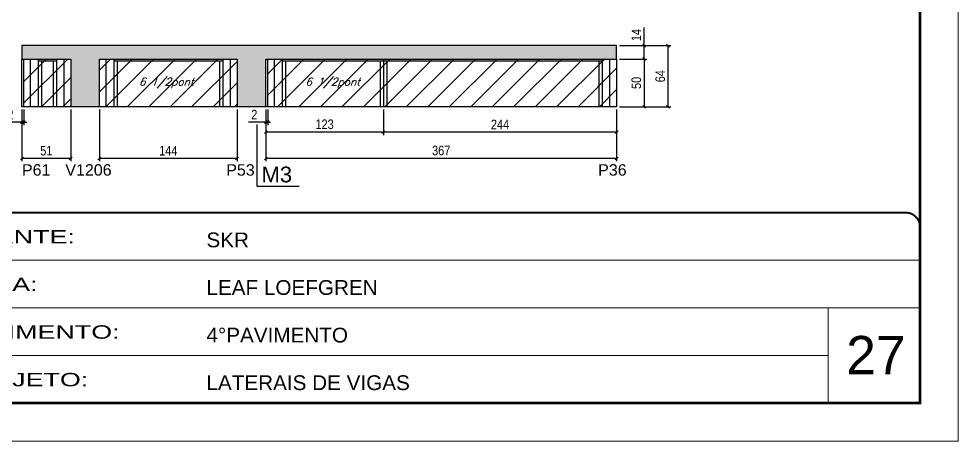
# Model space of a CAD drawing. Extents: x 3309 to 9563, y -2522 to 14608.
# Drawn here: x 6995 to 7978, y 6666 to 7108 of the extents above; entities that cross this region are included whole.
import ezdxf

# ---------------------------------------------------------------- set-up
doc = ezdxf.new("R2010")
doc.units = 0
doc.linetypes.add('CONTINUO', pattern=[0])
doc.linetypes.add('DASHED', pattern=[0.75, 0.5, -0.25])
for name, color, linetype in [('5', 5, 'Continuous'), ('COTA', 241, 'Continuous'), ('NOMENCLATURA', 7, 'Continuous'), ('Painéis', 200, 'Continuous'), ('SARR_2.2x7', 40, 'Continuous'), ('SARR_3.5x7', 81, 'Continuous'), ('texto', 7, 'Continuous')]:
    doc.layers.add(name, color=color, linetype=linetype)
for name, color, linetype, lineweight in [('CARIMBO', 255, 'Continuous', 9), ('Folhas', 255, 'Continuous', 9), ('Hachura', 251, 'Continuous', 9), ('SARRAFO DE PRESSAO', 251, 'DASHED', 9)]:
    doc.layers.add(name, color=color, linetype=linetype, lineweight=lineweight)
doc.styles.add('ARIAL', font='arial.ttf')
doc.styles.add('COTA TECNICA', font='techl___.ttf', dxfattribs={"height": 10})
doc.styles.add('Romans', font='romans.shx')
doc.styles.get("Standard").update_dxf_attribs({"font": 'arial.ttf'})
doc.styles.add('Tecnologia', font='')
doc.styles.get('Tecnologia').set_extended_font_data('Forgotten Futurist')
doc.dimstyles.new('PAINEL', dxfattribs={"dimtxt": 10, "dimasz": 3, "dimexe": 3, "dimexo": 3, "dimgap": 3, "dimtad": 1, "dimdec": 1, "dimzin": 12, "dimdsep": 46, "dimtxsty": 'COTA TECNICA', "dimblk1": 'OBLIQUE', "dimblk2": 'OBLIQUE', "dimsah": 1, "dimcen": 0.9, "dimclrd": 4, "dimclre": 4, "dimclrt": 240, "dimadec": 1, "dimazin": 3, "dimtfac": 1, "dimtdec": 1, "dimtmove": 0, "dimatfit": 3, "dimfxl": 1, "dimtolj": 1, "dimtzin": 12, "dimarcsym": 0})

# ---------------------------------------------------------------- blocks, each defined once
blk = doc.blocks.new('9999999999')
at = {"color": 30, "linetype": 'CONTINUO'}
for p, q in [((98564.56, 34379.64), (99583.98, 34379.64)), ((98564.56, 34329.83), (99487.98, 34329.83)), ((99583.98, 34329.83), (99487.98, 34329.83)), ((99487.98, 34329.83), (99487.98, 34230.21)), ((98564.56, 34280.02), (99487.98, 34280.02))]:
    blk.add_line(p, q, dxfattribs=at)
at = {"color": 30, "linetype": 'CONTINUO', "const_width": 2}
blk.add_lwpolyline([(99583.98, 34230.21), (99583.98, 34414.45, 0.414214), (99568.98, 34429.45), (98228.98, 34429.45, 0.414214), (98213.98, 34414.45), (98213.98, 34245.21, 0.414214), (98228.98, 34230.21), (99583.98, 34230.21)], format="xyb", dxfattribs=at)
at = {"layer": 'Folhas'}
blk.add_lwpolyline([(98138.98, 34190.21), (99623.98, 34190.21), (99623.98, 35240.21), (98138.98, 35240.21)], close=True, dxfattribs=at)
at = {"layer": 'Folhas', "color": 30, "const_width": 3}
blk.add_lwpolyline([(98213.98, 34230.21), (99583.98, 34230.21), (99583.98, 35200.21), (98213.98, 35200.21)], close=True, dxfattribs=at)
at = {"color": 7, "linetype": 'Continuous', "ltscale": 5, "style": 'ARIAL'}
for s, height, p in [('SKR', 15.483, (98837.68, 34393.13)), ('LEAF LOEFGREN', 15.4829, (98837.68, 34343.32)), ('4°PAVIMENTO', 15.4829, (98837.68, 34293.51)), ('LATERAIS DE VIGAS', 15.4829, (98837.68, 34243.7))]:
    blk.add_text(s, height=height, dxfattribs=at).set_placement(p)
at = {"layer": 'Folhas', "color": 7, "style": 'Tecnologia', "width": 1.5}
for s, p in [('CLIENTE:', (98573.65, 34397.17)), ('OBRA:', (98573.65, 34347.31)), ('PAVIMENTO:', (98573.65, 34297.5)), ('PROJETO:', (98573.65, 34247.69))]:
    blk.add_text(s, height=14, dxfattribs=at).set_placement(p)
blk = doc.blocks.new('_Oblique')
at = {"color": 0, "linetype": 'ByBlock', "lineweight": -2}
blk.add_line((-0.5, -0.5), (0.5, 0.5), dxfattribs=at)
blk = doc.blocks.new('*D620')
at = {"layer": 'COTA', "color": 4, "lineweight": -2, "transparency": 16777216}
for p, q in [((7253.62, 7013.35), (7253.62, 6959.29)), ((7620.62, 7013.35), (7620.62, 6959.29)), ((7620.62, 6962.29), (7253.62, 6962.29))]:
    blk.add_line(p, q, dxfattribs=at)
at = {"layer": 'Defpoints', "color": 0, "transparency": 16777216}
for p in [(7253.62, 7016.35), (7620.62, 7016.35), (7253.62, 6962.29)]:
    blk.add_point(p, dxfattribs=at)
at = {"layer": 'COTA', "color": 4, "lineweight": -2, "transparency": 16777216, "xscale": 3, "yscale": 3, "zscale": 3, "rotation": 180}
blk.add_blockref('_Oblique', (7253.62, 6962.29), dxfattribs=at)
at = {"layer": 'COTA', "color": 4, "lineweight": -2, "transparency": 16777216, "xscale": 3, "yscale": 3, "zscale": 3}
blk.add_blockref('_Oblique', (7620.62, 6962.29), dxfattribs=at)
at = {"layer": 'COTA', "color": 240, "transparency": 16777216, "insert": (7437.12, 6970.51), "char_height": 10, "attachment_point": 5, "style": 'COTA TECNICA'}
blk.add_mtext('\\A1;367', dxfattribs=at)
blk = doc.blocks.new('*D621')
at = {"layer": 'COTA', "color": 4, "lineweight": -2, "transparency": 16777216}
for p, q in [((7253.62, 7013.35), (7253.62, 6997.22)), ((7255.62, 7013.35), (7255.62, 6997.22)), ((7253.62, 7000.22), (7235.51, 7000.22)), ((7255.62, 7000.22), (7253.62, 7000.22)), ((7255.62, 7000.22), (7258.62, 7000.22))]:
    blk.add_line(p, q, dxfattribs=at)
at = {"layer": 'Defpoints', "color": 0, "transparency": 16777216}
for p in [(7253.62, 7016.35), (7255.62, 7016.35), (7253.62, 7000.22)]:
    blk.add_point(p, dxfattribs=at)
at = {"layer": 'COTA', "color": 4, "lineweight": -2, "transparency": 16777216, "xscale": 3, "yscale": 3, "zscale": 3}
blk.add_blockref('_Oblique', (7253.62, 7000.22), dxfattribs=at)
at = {"layer": 'COTA', "color": 4, "lineweight": -2, "transparency": 16777216, "xscale": 3, "yscale": 3, "zscale": 3, "rotation": 180}
blk.add_blockref('_Oblique', (7255.62, 7000.22), dxfattribs=at)
at = {"layer": 'COTA', "color": 240, "transparency": 16777216, "insert": (7241.57, 7008.22), "char_height": 10, "attachment_point": 5, "style": 'COTA TECNICA'}
blk.add_mtext('\\A1;2', dxfattribs=at)
blk = doc.blocks.new('*D622')
at = {"layer": 'COTA', "color": 4, "lineweight": -2, "transparency": 16777216}
for p, q in [((7376.62, 7013.35), (7376.62, 6986.77)), ((7620.62, 7013.35), (7620.62, 6986.77)), ((7620.62, 6989.77), (7376.62, 6989.77))]:
    blk.add_line(p, q, dxfattribs=at)
at = {"layer": 'Defpoints', "color": 0, "transparency": 16777216}
for p in [(7376.62, 7016.35), (7620.62, 7016.35), (7376.62, 6989.77)]:
    blk.add_point(p, dxfattribs=at)
at = {"layer": 'COTA', "color": 4, "lineweight": -2, "transparency": 16777216, "xscale": 3, "yscale": 3, "zscale": 3, "rotation": 180}
blk.add_blockref('_Oblique', (7376.62, 6989.77), dxfattribs=at)
at = {"layer": 'COTA', "color": 4, "lineweight": -2, "transparency": 16777216, "xscale": 3, "yscale": 3, "zscale": 3}
blk.add_blockref('_Oblique', (7620.62, 6989.77), dxfattribs=at)
at = {"layer": 'COTA', "color": 240, "transparency": 16777216, "insert": (7498.62, 6997.84), "char_height": 10, "attachment_point": 5, "style": 'COTA TECNICA'}
blk.add_mtext('\\A1;244', dxfattribs=at)
blk = doc.blocks.new('*D623')
at = {"layer": 'COTA', "color": 4, "lineweight": -2, "transparency": 16777216}
for p, q in [((7253.62, 7013.35), (7253.62, 6986.77)), ((7376.62, 7013.35), (7376.62, 6986.77)), ((7376.62, 6989.77), (7253.62, 6989.77))]:
    blk.add_line(p, q, dxfattribs=at)
at = {"layer": 'Defpoints', "color": 0, "transparency": 16777216}
for p in [(7253.62, 7016.35), (7376.62, 7016.35), (7253.62, 6989.77)]:
    blk.add_point(p, dxfattribs=at)
at = {"layer": 'COTA', "color": 4, "lineweight": -2, "transparency": 16777216, "xscale": 3, "yscale": 3, "zscale": 3, "rotation": 180}
blk.add_blockref('_Oblique', (7253.62, 6989.77), dxfattribs=at)
at = {"layer": 'COTA', "color": 4, "lineweight": -2, "transparency": 16777216, "xscale": 3, "yscale": 3, "zscale": 3}
blk.add_blockref('_Oblique', (7376.62, 6989.77), dxfattribs=at)
at = {"layer": 'COTA', "color": 240, "transparency": 16777216, "insert": (7315.12, 6997.99), "char_height": 10, "attachment_point": 5, "style": 'COTA TECNICA'}
blk.add_mtext('\\A1;123', dxfattribs=at)
blk = doc.blocks.new('*D624')
at = {"layer": 'COTA', "color": 4, "lineweight": -2, "transparency": 16777216}
for p, q in [((7079.62, 7013.35), (7079.62, 6959.29)), ((7223.62, 7013.35), (7223.62, 6959.29)), ((7223.62, 6962.29), (7079.62, 6962.29))]:
    blk.add_line(p, q, dxfattribs=at)
at = {"layer": 'Defpoints', "color": 0, "transparency": 16777216}
for p in [(7079.62, 7016.35), (7223.62, 7016.35), (7079.62, 6962.29)]:
    blk.add_point(p, dxfattribs=at)
at = {"layer": 'COTA', "color": 4, "lineweight": -2, "transparency": 16777216, "xscale": 3, "yscale": 3, "zscale": 3, "rotation": 180}
blk.add_blockref('_Oblique', (7079.62, 6962.29), dxfattribs=at)
at = {"layer": 'COTA', "color": 4, "lineweight": -2, "transparency": 16777216, "xscale": 3, "yscale": 3, "zscale": 3}
blk.add_blockref('_Oblique', (7223.62, 6962.29), dxfattribs=at)
at = {"layer": 'COTA', "color": 240, "transparency": 16777216, "insert": (7151.62, 6970.37), "char_height": 10, "attachment_point": 5, "style": 'COTA TECNICA'}
blk.add_mtext('\\A1;144', dxfattribs=at)
blk = doc.blocks.new('*D625')
at = {"layer": 'COTA', "color": 4, "lineweight": -2, "transparency": 16777216}
for p, q in [((6998.62, 7013.35), (6998.62, 6959.29)), ((7049.62, 7013.35), (7049.62, 6959.29)), ((7049.62, 6962.29), (6998.62, 6962.29))]:
    blk.add_line(p, q, dxfattribs=at)
at = {"layer": 'Defpoints', "color": 0, "transparency": 16777216}
for p in [(6998.62, 7016.35), (7049.62, 7016.35), (6998.62, 6962.29)]:
    blk.add_point(p, dxfattribs=at)
at = {"layer": 'COTA', "color": 4, "lineweight": -2, "transparency": 16777216, "xscale": 3, "yscale": 3, "zscale": 3, "rotation": 180}
blk.add_blockref('_Oblique', (6998.62, 6962.29), dxfattribs=at)
at = {"layer": 'COTA', "color": 4, "lineweight": -2, "transparency": 16777216, "xscale": 3, "yscale": 3, "zscale": 3}
blk.add_blockref('_Oblique', (7049.62, 6962.29), dxfattribs=at)
at = {"layer": 'COTA', "color": 240, "transparency": 16777216, "insert": (7024.12, 6970.4), "char_height": 10, "attachment_point": 5, "style": 'COTA TECNICA'}
blk.add_mtext('\\A1;51', dxfattribs=at)
blk = doc.blocks.new('*D626')
at = {"layer": 'COTA', "color": 4, "lineweight": -2, "transparency": 16777216}
for p, q in [((6998.62, 7013.35), (6998.62, 6997.22)), ((7000.62, 7013.35), (7000.62, 6997.22)), ((6998.62, 7000.22), (6980.51, 7000.22)), ((7000.62, 7000.22), (6998.62, 7000.22)), ((7000.62, 7000.22), (7003.62, 7000.22))]:
    blk.add_line(p, q, dxfattribs=at)
at = {"layer": 'Defpoints', "color": 0, "transparency": 16777216}
for p in [(6998.62, 7016.35), (7000.62, 7016.35), (6998.62, 7000.22)]:
    blk.add_point(p, dxfattribs=at)
at = {"layer": 'COTA', "color": 4, "lineweight": -2, "transparency": 16777216, "xscale": 3, "yscale": 3, "zscale": 3}
blk.add_blockref('_Oblique', (6998.62, 7000.22), dxfattribs=at)
at = {"layer": 'COTA', "color": 4, "lineweight": -2, "transparency": 16777216, "xscale": 3, "yscale": 3, "zscale": 3, "rotation": 180}
blk.add_blockref('_Oblique', (7000.62, 7000.22), dxfattribs=at)
at = {"layer": 'COTA', "color": 240, "transparency": 16777216, "insert": (6986.57, 7008.22), "char_height": 10, "attachment_point": 5, "style": 'COTA TECNICA'}
blk.add_mtext('\\A1;2', dxfattribs=at)
blk = doc.blocks.new('*D1043')
at = {"layer": 'COTA', "color": 4, "lineweight": -2, "transparency": 16777216}
for p, q in [((7623.62, 7066.35), (7652.33, 7066.35)), ((7649.33, 7066.35), (7649.33, 7016.35)), ((7623.62, 7016.35), (7652.33, 7016.35))]:
    blk.add_line(p, q, dxfattribs=at)
at = {"layer": 'Defpoints', "color": 0, "transparency": 16777216}
for p in [(7620.62, 7066.35), (7620.62, 7016.35), (7649.33, 7016.35)]:
    blk.add_point(p, dxfattribs=at)
at = {"layer": 'COTA', "color": 4, "lineweight": -2, "transparency": 16777216, "xscale": 3, "yscale": 3, "zscale": 3}
for p, rotation in [((7649.33, 7066.35), 90), ((7649.33, 7016.35), 270)]:
    blk.add_blockref('_Oblique', p, dxfattribs=dict(at, rotation=rotation))
at = {"layer": 'COTA', "color": 240, "transparency": 16777216, "insert": (7641.22, 7041.35), "char_height": 10, "attachment_point": 5, "rotation": 90, "style": 'COTA TECNICA'}
blk.add_mtext('\\A1;50', dxfattribs=at)
blk = doc.blocks.new('*D1044')
at = {"layer": 'COTA', "color": 4, "lineweight": -2, "transparency": 16777216}
for p, q in [((7649.33, 7080.35), (7649.33, 7099.47)), ((7623.62, 7080.35), (7652.33, 7080.35)), ((7649.33, 7066.35), (7649.33, 7080.35)), ((7623.62, 7066.35), (7652.33, 7066.35))]:
    blk.add_line(p, q, dxfattribs=at)
at = {"layer": 'Defpoints', "color": 0, "transparency": 16777216}
for p in [(7620.62, 7080.35), (7649.33, 7080.35), (7620.62, 7066.35)]:
    blk.add_point(p, dxfattribs=at)
at = {"layer": 'COTA', "color": 4, "lineweight": -2, "transparency": 16777216, "xscale": 3, "yscale": 3, "zscale": 3}
for p, rotation in [((7649.33, 7080.35), 90), ((7649.33, 7066.35), 270)]:
    blk.add_blockref('_Oblique', p, dxfattribs=dict(at, rotation=rotation))
at = {"layer": 'COTA', "color": 240, "transparency": 16777216, "insert": (7641.25, 7091.41), "char_height": 10, "attachment_point": 5, "rotation": 90, "style": 'COTA TECNICA'}
blk.add_mtext('\\A1;14', dxfattribs=at)
blk = doc.blocks.new('*D1045')
at = {"layer": 'COTA', "color": 4, "lineweight": -2, "transparency": 16777216}
for p, q in [((7623.62, 7080.35), (7677.35, 7080.35)), ((7674.35, 7016.35), (7674.35, 7080.35)), ((7623.62, 7016.35), (7677.35, 7016.35))]:
    blk.add_line(p, q, dxfattribs=at)
at = {"layer": 'Defpoints', "color": 0, "transparency": 16777216}
for p in [(7620.62, 7080.35), (7674.35, 7080.35), (7620.62, 7016.35)]:
    blk.add_point(p, dxfattribs=at)
at = {"layer": 'COTA', "color": 4, "lineweight": -2, "transparency": 16777216, "xscale": 3, "yscale": 3, "zscale": 3}
for p, rotation in [((7674.35, 7080.35), 90), ((7674.35, 7016.35), 270)]:
    blk.add_blockref('_Oblique', p, dxfattribs=dict(at, rotation=rotation))
at = {"layer": 'COTA', "color": 240, "transparency": 16777216, "insert": (7666.25, 7048.35), "char_height": 10, "attachment_point": 5, "rotation": 90, "style": 'COTA TECNICA'}
blk.add_mtext('\\A1;64', dxfattribs=at)

msp = doc.modelspace()

# ---------------------------------------------------------------- hatches: boundary and pattern name
at = {"layer": 'COTA'}
h = msp.add_hatch(dxfattribs=at)
h.set_pattern_fill('AR-CONC', color=256, scale=0.03)
h.set_pattern_definition([(50, (1619.0185, 0), (5.46554, -0.4781726), [0.5715, -6.2865]), (355, (1619.0185, 0), (-1.0573026, 5.7317054), [0.4572, -5.0292175]), (100.451445, (1619.474, -0.04), (4.4082374, 5.2535326), [0.4857003, -5.3427073]), (46.1842, (1619.0185, 1.524), (8.132371, -1.26127), [0.85725, -9.42975]), (96.63556, (1619.696, 1.419), (7.122124, 7.422784), [0.728551, -8.014068]), (351.18415, (1619.0185, 1.524), (7.122124, 7.422784), [0.685799, -7.543792]), (21, (1619.7805, 1.143), (4.5484317, -3.067956), [0.5715, -6.2865]), (326, (1619.7805, 1.143), (1.854061, 5.525639), [0.4572, -5.0292]), (71.451445, (1620.1595, 0.8873), (6.4024926, 2.457683), [0.4857003, -5.342698]), (37.5, (1619.0185, 0), (0.0926581, 2.53665117), [0, -4.96824, 0, -5.1054, 0, -5.04825]), (7.5, (1619.0185, 0), (2.0045899, 3.00541724), [0, -2.91084, 0, -4.85394, 0, -1.92405]), (327.5, (1617.3192, 0), (4.06771786, -0.1718623), [0, -1.905, 0, -5.9436, 0, -7.8867]), (317.5, (1616.5572, 0), (4.4438754, 0.7627947), [0, -2.4765, 0, -3.94716, 0, -5.6007])])
h.paths.add_polyline_path([(7253.62, 7066.35), (7620.62, 7066.35), (7620.62, 7080.35), (6998.62, 7080.35), (6998.62, 7066.35), (7049.62, 7066.35), (7049.62, 7016.35), (7079.62, 7016.35), (7079.62, 7066.35), (7223.62, 7066.35), (7223.62, 7016.35), (7253.62, 7016.35)])
at = {"layer": 'Hachura', "linetype": 'ByBlock'}
h = msp.add_hatch(dxfattribs=at)
h.set_pattern_fill('ANSI31', color=256, scale=5)
h.set_pattern_definition([(45, (1619.018, 0), (-11.22532, 11.22532), [])])
h.paths.add_polyline_path([(7049.62, 7066.35), (7000.62, 7066.35), (7000.62, 7016.35), (7049.62, 7016.35)])
h.paths.add_polyline_path([(7223.62, 7066.35), (7079.62, 7066.35), (7079.62, 7016.35), (7223.62, 7016.35)])
h.paths.add_polyline_path([(7376.62, 7066.35), (7255.62, 7066.35), (7255.62, 7016.35), (7376.62, 7016.35)])
h.paths.add_polyline_path([(7620.62, 7066.35), (7376.62, 7066.35), (7376.62, 7016.35), (7620.62, 7016.35)])

# ---------------------------------------------------------------- linework, layer by layer
at = {"layer": 'COTA'}
for p, q in [((7620.62, 7080.35), (6998.62, 7080.35)), ((6998.62, 7080.35), (6998.62, 7066.35)), ((7620.62, 7066.35), (7620.62, 7080.35)), ((7079.62, 7016.35), (7049.62, 7016.35)), ((7253.62, 7016.35), (7223.62, 7016.35))]:
    msp.add_line(p, q, dxfattribs=at)
at = {"layer": 'NOMENCLATURA', "linetype": 'Continuous'}
for p, q in [((7244.71, 6933.09), (7244.71, 6997.71)), ((7288.41, 6933.09), (7244.71, 6933.09))]:
    msp.add_line(p, q, dxfattribs=at)
at = {"layer": 'Painéis', "linetype": 'ByBlock'}
for p, q in [((6998.62, 7016.35), (6998.62, 7066.35)), ((6998.62, 7066.35), (7049.62, 7066.35)), ((7000.62, 7016.35), (7000.62, 7066.35)), ((7049.62, 7066.35), (7049.62, 7016.35)), ((7079.62, 7016.35), (7079.62, 7066.35)), ((7079.62, 7066.35), (7223.62, 7066.35)), ((7223.62, 7066.35), (7223.62, 7016.35)), ((7253.62, 7016.35), (7253.62, 7066.35)), ((7253.62, 7066.35), (7620.62, 7066.35)), ((7255.62, 7016.35), (7255.62, 7066.35)), ((7376.62, 7066.35), (7376.62, 7016.35)), ((7620.62, 7066.35), (7620.62, 7016.35)), ((7049.62, 7016.35), (6998.62, 7016.35)), ((7223.62, 7016.35), (7079.62, 7016.35)), ((7620.62, 7016.35), (7253.62, 7016.35))]:
    msp.add_line(p, q, dxfattribs=at)
at = {"layer": 'SARR_2.2x7', "linetype": 'Continuous'}
for p, q in [((7007.62, 7016.35), (7007.62, 7066.35)), ((7042.62, 7016.35), (7042.62, 7066.35)), ((7086.62, 7016.35), (7086.62, 7066.35)), ((7216.62, 7016.35), (7216.62, 7066.35)), ((7262.62, 7016.35), (7262.62, 7066.35)), ((7613.62, 7016.35), (7613.62, 7066.35)), ((7034.62, 7064.15), (7015.62, 7064.15)), ((7208.62, 7064.15), (7094.62, 7064.15)), ((7376.62, 7064.15), (7270.62, 7064.15)), ((7605.62, 7064.15), (7376.62, 7064.15))]:
    msp.add_line(p, q, dxfattribs=at)
at = {"layer": 'SARR_3.5x7'}
for p, q in [((7015.62, 7066.35), (7015.62, 7016.35)), ((7034.62, 7066.35), (7034.62, 7016.35)), ((7094.62, 7066.35), (7094.62, 7016.35)), ((7208.62, 7066.35), (7208.62, 7016.35)), ((7270.62, 7066.35), (7270.62, 7016.35)), ((7605.62, 7066.35), (7605.62, 7016.35)), ((7019.12, 7064.15), (7019.12, 7016.35)), ((7031.12, 7064.15), (7031.12, 7016.35)), ((7098.12, 7064.15), (7098.12, 7016.35)), ((7205.12, 7064.15), (7205.12, 7016.35)), ((7274.12, 7064.15), (7274.12, 7016.35)), ((7373.12, 7064.15), (7373.12, 7016.35)), ((7380.12, 7064.15), (7380.12, 7016.35)), ((7602.12, 7064.15), (7602.12, 7016.35))]:
    msp.add_line(p, q, dxfattribs=at)

# ---------------------------------------------------------------- block references
at = {"layer": 'SARRAFO DE PRESSAO', "color": 6, "linetype": 'ByBlock'}
msp.add_blockref('9999999999', (-91646.11, -27523.8), dxfattribs=at)

# ---------------------------------------------------------------- texts
at = {"layer": '5', "linetype": 'Continuous'}
for s, p in [('P61', (6998.58, 6944.28)), ('V1206', (7043.92, 6944.28)), ('P53', (7212.23, 6944.28)), ('P36', (7601.27, 6944.28))]:
    msp.add_text(s, height=12, rotation=359.99996, dxfattribs=at).set_placement(p)
at = {"layer": 'CARIMBO', "style": 'ARIAL'}
msp.add_text('27', height=40, dxfattribs=at).set_placement((7860.73, 6736.55))
at = {"layer": 'NOMENCLATURA', "linetype": 'Continuous'}
msp.add_text('M3', height=16.5, dxfattribs=at).set_placement((7249.16, 6937.29))
at = {"layer": 'texto', "color": 2, "char_height": 8, "attachment_point": 5, "style": 'Romans'}
for insert in [(7149.62, 7041.35), (7323.62, 7041.35)]:
    msp.add_mtext('{\\Q19;\\C256;6 1/2pont}', dxfattribs=dict(at, insert=insert))

# ---------------------------------------------------------------- dimensions: what is measured, and where the dimension line sits
at = {"layer": 'COTA'}
for base, p1, p2, angle, picture, middle in [((7649.33, 7080.35), (7620.62, 7066.35), (7620.62, 7080.35), 90, '*D1044', (7641.25, 7091.41)), ((7674.35, 7080.35), (7620.62, 7016.35), (7620.62, 7080.35), 90, '*D1045', (7666.25, 7048.35)), ((7649.33, 7016.35), (7620.62, 7066.35), (7620.62, 7016.35), 90, '*D1043', (7641.22, 7041.35)), ((6998.62, 7000.22), (7000.62, 7016.35), (6998.62, 7016.35), 180, '*D626', (6986.57, 7008.22)), ((7376.62, 6989.77), (7620.62, 7016.35), (7376.62, 7016.35), 180, '*D622', (7498.62, 6997.84))]:
    dim = msp.add_linear_dim(base=base, p1=p1, p2=p2, angle=angle, dimstyle='PAINEL', dxfattribs=at)
    dim.commit()
    dim.dimension.update_dxf_attribs({"geometry": picture, "text_midpoint": middle})
for base, p1, p2, picture, middle in [((6998.62, 6962.29), (7049.62, 7016.35), (6998.62, 7016.35), '*D625', (7024.12, 6970.4)), ((7079.62, 6962.29), (7223.62, 7016.35), (7079.62, 7016.35), '*D624', (7151.62, 6970.37)), ((7253.62, 7000.22), (7255.62, 7016.35), (7253.62, 7016.35), '*D621', (7241.57, 7008.22)), ((7253.62, 6962.29), (7620.62, 7016.35), (7253.62, 7016.35), '*D620', (7437.12, 6970.51))]:
    dim = msp.add_linear_dim(base=base, p1=p1, p2=p2, dimstyle='PAINEL', dxfattribs=at)
    dim.commit()
    dim.dimension.update_dxf_attribs({"geometry": picture, "text_midpoint": middle})
dim = msp.add_linear_dim(base=(7253.62, 6989.77), p1=(7376.62, 7016.35), p2=(7253.62, 7016.35), angle=180, dimstyle='PAINEL', override={"dimtmove": 1}, dxfattribs=at)
dim.commit()
dim.dimension.update_dxf_attribs({"geometry": '*D623', "text_midpoint": (7315.12, 6997.99)})

doc.saveas('drawing.dxf')
